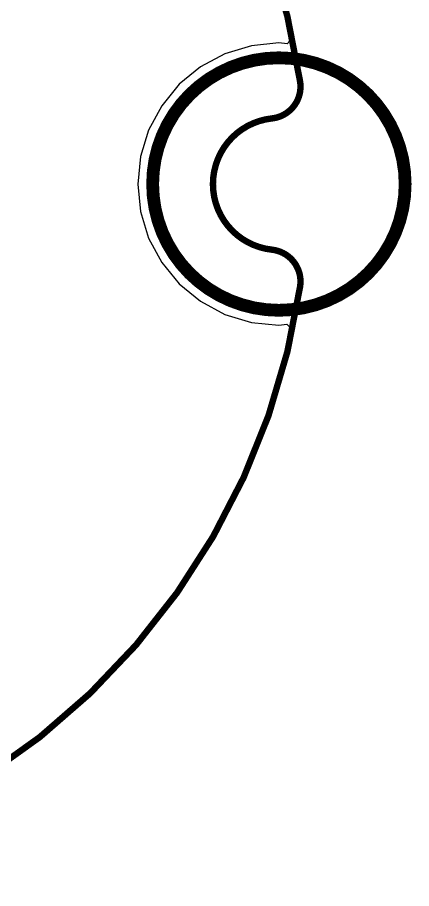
# Model space of a CAD drawing. Header units: millimetres. Extents: x -12.6 to 12.6, y -11.9 to 11.1.
# Drawn here: x 6.47 to 12.62, y -10.99 to 2.6 of the extents above; entities that cross this region are included whole.
import ezdxf

# ---------------------------------------------------------------- set-up
doc = ezdxf.new("R2010")
doc.units = ezdxf.units.MM
for name, color, linetype in [('BottomLayer', 5, 'Continuous'), ('KeepOutLayer', 6, 'Continuous'), ('Mechanical1', 6, 'Continuous'), ('TopLayer', 1, 'Continuous')]:
    doc.layers.add(name, color=color, linetype=linetype)

msp = doc.modelspace()

# ---------------------------------------------------------------- linework, layer by layer
at = {"layer": 'BottomLayer'}
for p, q in [((10.595, 2.988), (10.764, 2.284)), ((10.552, 2.201), (10.123, 2.158)), ((10.681, 2.188), (10.552, 2.201)), ((10.764, 2.284), (10.681, 2.188)), ((10.123, 2.158), (9.71, 2.033)), ((9.71, 2.033), (9.33, 1.83)), ((9.33, 1.83), (8.996, 1.556)), ((8.996, 1.556), (8.723, 1.223)), ((8.723, 1.223), (8.519, 0.842)), ((8.519, 0.842), (8.394, 0.429)), ((8.394, 0.429), (8.352, 0)), ((8.352, 0), (8.394, -0.429)), ((8.394, -0.429), (8.519, -0.842)), ((8.519, -0.842), (8.723, -1.223)), ((8.723, -1.223), (8.996, -1.556)), ((8.996, -1.556), (9.33, -1.83)), ((9.33, -1.83), (9.71, -2.033)), ((9.71, -2.033), (10.123, -2.158)), ((10.123, -2.158), (10.552, -2.201)), ((10.552, -2.201), (10.677, -2.188)), ((10.677, -2.188), (10.762, -2.282)), ((10.762, -2.282), (10.697, -2.618)), ((10.697, -2.618), (10.397, -3.632)), ((10.397, -3.632), (10.001, -4.612)), ((10.001, -4.612), (9.512, -5.549)), ((9.512, -5.549), (8.937, -6.436)), ((8.937, -6.436), (8.278, -7.263)), ((8.278, -7.263), (7.544, -8.023)), ((7.544, -8.023), (6.74, -8.709)), ((6.74, -8.709), (5.874, -9.315))]:
    msp.add_line(p, q, dxfattribs=at)
at = {"layer": 'KeepOutLayer'}
for points, const_width in [([(12.522, 0, 1), (8.582, 0, 1)], 0.2), ([(8.532, 0, 1), (8.632, 0, 1)], 0.1), ([(12.472, 0, 1), (12.572, 0, 1)], 0.1)]:
    msp.add_lwpolyline(points, format="xyb", close=True, dxfattribs=dict(at, const_width=const_width))
at = {"layer": 'Mechanical1', "const_width": 0.1}
for points in [[(-10.884, 1.594, -0.864236), (10.884, 1.594)], [(10.884, 1.594, -0.425547), (10.443, 1.024)], [(10.884, 1.594, -0.425547), (10.443, 1.024)], [(10.443, -1.024, -0.898473), (10.443, 1.024)], [(10.443, -1.024, -0.898473), (10.443, 1.024)], [(10.443, -1.024, -0.425547), (10.884, -1.594)], [(10.443, -1.024, -0.425547), (10.884, -1.594)], [(10.884, -1.594, -0.343602), (1.115, -10.943)]]:
    msp.add_lwpolyline(points, format="xyb", dxfattribs=at)
at = {"layer": 'Mechanical1', "const_width": 0.05}
for points in [[(10.859, 1.594, 1), (10.909, 1.594, 1)], [(10.859, 1.594, 1), (10.909, 1.594, 1)], [(10.859, 1.594, 1), (10.909, 1.594, 1)], [(10.418, 1.024, 1), (10.468, 1.024, 1)], [(10.418, 1.024, 1), (10.468, 1.024, 1)], [(10.418, 1.024, 1), (10.468, 1.024, 1)], [(10.418, 1.024, 1), (10.468, 1.024, 1)], [(10.418, -1.024, 1), (10.468, -1.024, 1)], [(10.418, -1.024, 1), (10.468, -1.024, 1)], [(10.418, -1.024, 1), (10.468, -1.024, 1)], [(10.418, -1.024, 1), (10.468, -1.024, 1)], [(10.859, -1.594, 1), (10.909, -1.594, 1)], [(10.859, -1.594, 1), (10.909, -1.594, 1)], [(10.859, -1.594, 1), (10.909, -1.594, 1)]]:
    msp.add_lwpolyline(points, format="xyb", close=True, dxfattribs=at)
at = {"layer": 'TopLayer'}
for p, q in [((10.595, 2.988), (10.764, 2.284)), ((10.552, 2.201), (10.123, 2.158)), ((10.681, 2.188), (10.552, 2.201)), ((10.764, 2.284), (10.681, 2.188)), ((10.123, 2.158), (9.71, 2.033)), ((9.71, 2.033), (9.33, 1.83)), ((9.33, 1.83), (8.996, 1.556)), ((8.996, 1.556), (8.723, 1.223)), ((8.723, 1.223), (8.519, 0.842)), ((8.519, 0.842), (8.394, 0.429)), ((8.394, 0.429), (8.352, 0)), ((8.352, 0), (8.394, -0.429)), ((8.394, -0.429), (8.519, -0.842)), ((8.519, -0.842), (8.723, -1.223)), ((8.723, -1.223), (8.996, -1.556)), ((8.996, -1.556), (9.33, -1.83)), ((9.33, -1.83), (9.71, -2.033)), ((9.71, -2.033), (10.123, -2.158)), ((10.123, -2.158), (10.552, -2.201)), ((10.552, -2.201), (10.677, -2.188)), ((10.677, -2.188), (10.762, -2.282)), ((10.762, -2.282), (10.697, -2.618)), ((10.697, -2.618), (10.397, -3.632)), ((10.397, -3.632), (10.001, -4.612)), ((10.001, -4.612), (9.512, -5.549)), ((9.512, -5.549), (8.937, -6.436)), ((8.937, -6.436), (8.278, -7.263)), ((8.278, -7.263), (7.544, -8.023)), ((7.544, -8.023), (6.74, -8.709)), ((6.74, -8.709), (5.874, -9.315))]:
    msp.add_line(p, q, dxfattribs=at)

doc.saveas('drawing.dxf')
